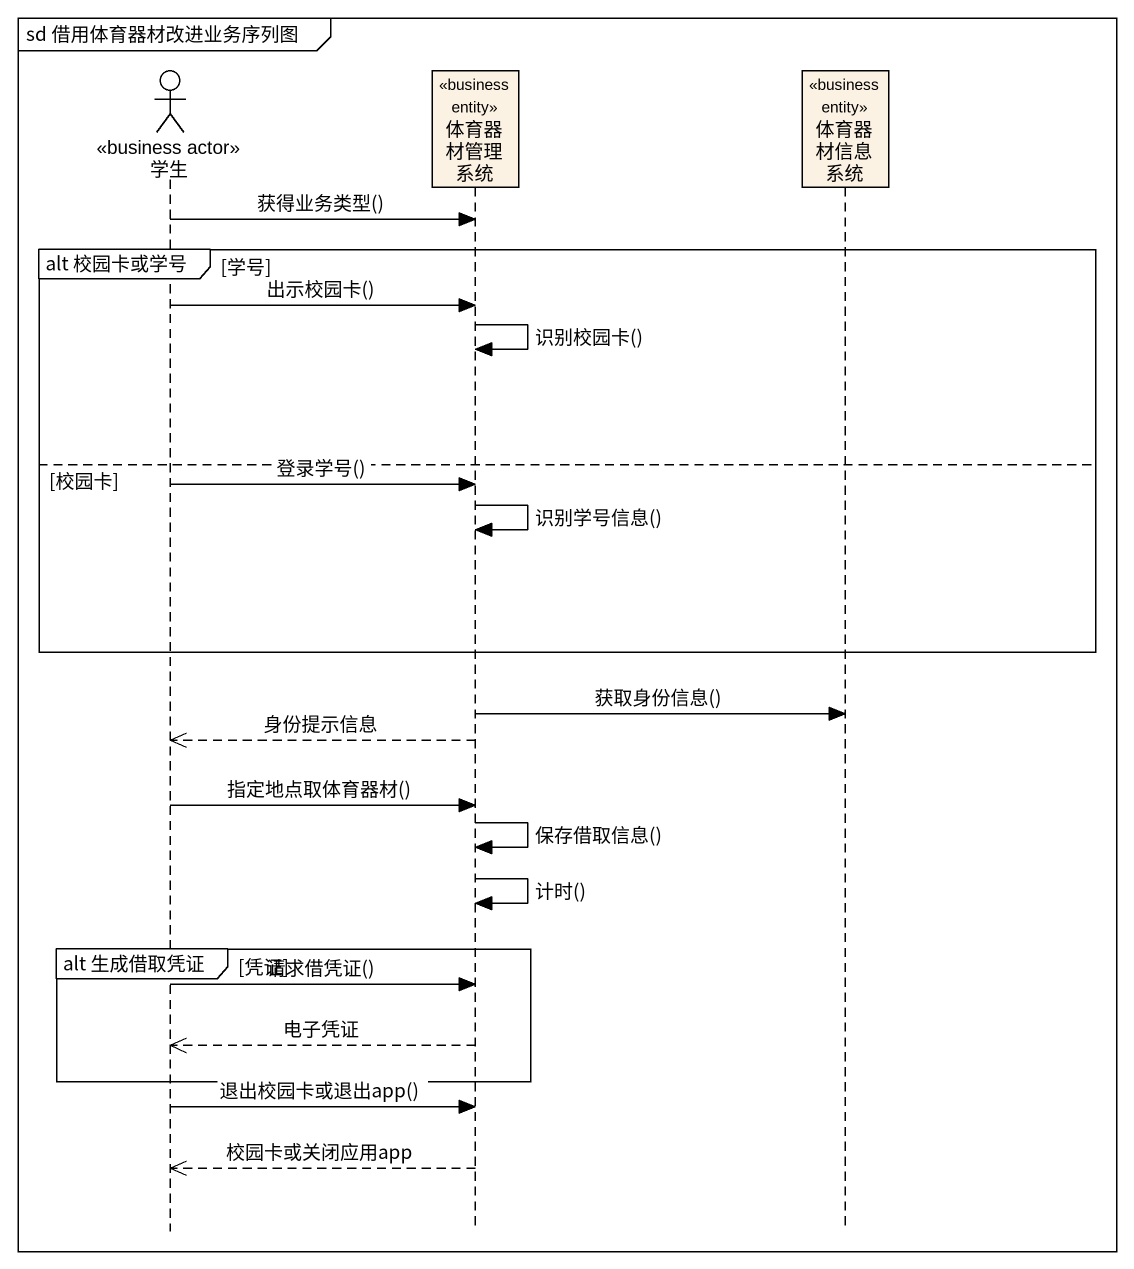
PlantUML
@startuml
mainframe sd 借用体育器材改进业务序列图
hide footbox
actor 学生 <<business actor>>
participant 体育器材管理系统 <<business entity>>
participant 体育器材信息系统 <<business entity>>

学生 -> 体育器材管理系统 : 获得业务类型()
group alt 校园卡或学号 [学号]
  学生 -> 体育器材管理系统 : 出示校园卡()
  体育器材管理系统 -> 体育器材管理系统 : 识别校园卡()
else 校园卡
  学生 -> 体育器材管理系统 : 登录学号()
  体育器材管理系统 -> 体育器材管理系统 : 识别学号信息()
end
体育器材管理系统 -> 体育器材信息系统 : 获取身份信息()
体育器材管理系统 -->> 学生 : 身份提示信息
学生 -> 体育器材管理系统 : 指定地点取体育器材()
体育器材管理系统 -> 体育器材管理系统 : 保存借取信息()
体育器材管理系统 -> 体育器材管理系统 : 计时()
group alt 生成借取凭证 [凭证]
  学生 -> 体育器材管理系统 : 请求借凭证()
  体育器材管理系统 -->> 学生 : 电子凭证
end
学生 -> 体育器材管理系统 : 退出校园卡或退出app()
体育器材管理系统 -->> 学生 : 校园卡或关闭应用app
@enduml
